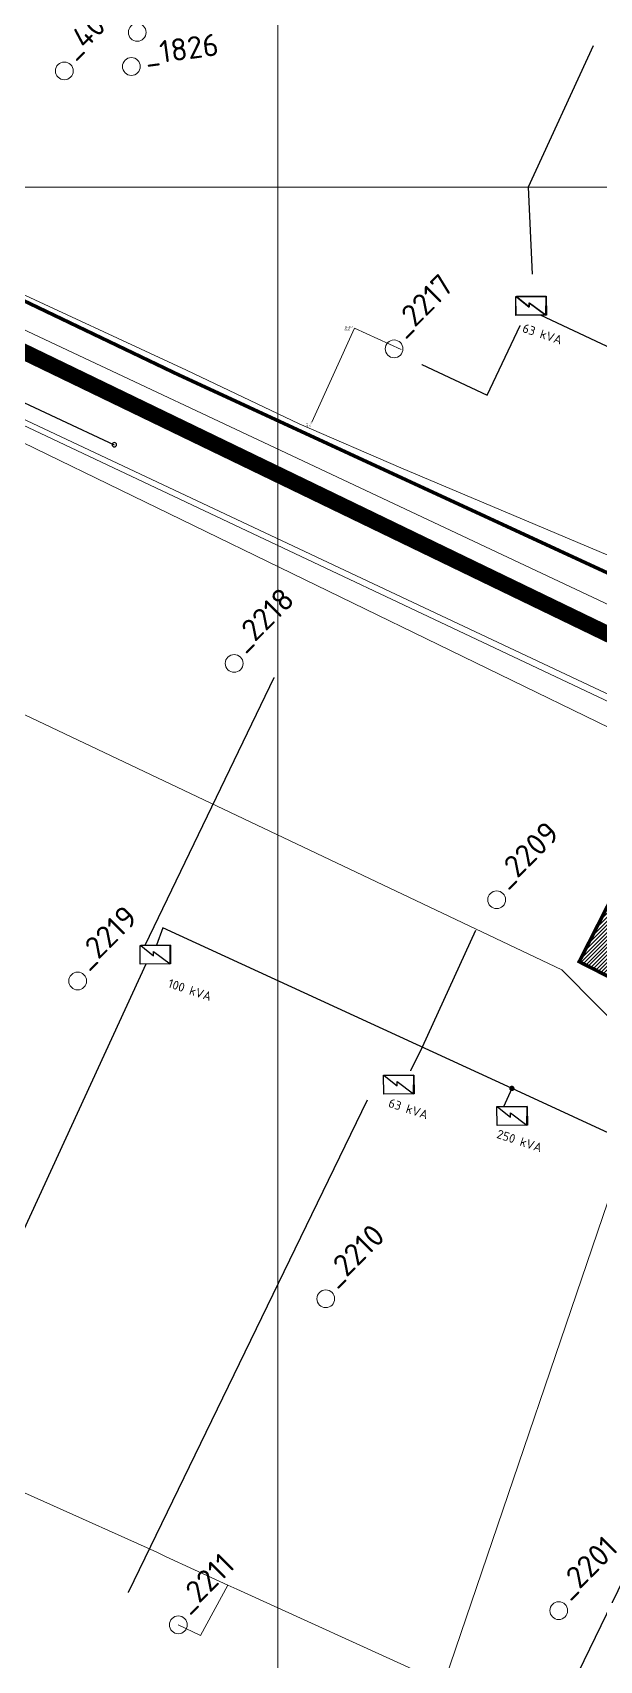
# Model space of a CAD drawing. Header units: millimetres. Extents: x 519 to 9564855, y -810 to 5021775.
# Drawn here: x 9526862 to 9527181, y 5000171 to 5001087 of the extents above; entities that cross this region are included whole.
import ezdxf

# ---------------------------------------------------------------- set-up
doc = ezdxf.new("R2010")
doc.units = ezdxf.units.MM
doc.header["$LTSCALE"] = 2
doc.header["$MEASUREMENT"] = 0
for name, color, linetype in [('COMPOUND', 3, 'Continuous'), ('GRID_PULKOVO', 7, 'Continuous'), ('OilColl&Flowlines', 3, 'Continuous'), ('OLD WELLS(dr.bfr2000)', 24, 'Continuous'), ('PPLINE_WAT', 7, 'WTR_LINE'), ('ROAD_ASF', 9, 'Continuous'), ('ROAD_GROUND', 9, 'Continuous'), ('Скважины на 2015 год', 7, 'Continuous'), ('ТХ_выкидные линии', 24, 'Continuous')]:
    doc.layers.add(name, color=color, linetype=linetype)
for name, color, linetype, lineweight in [('PPLINE_GAS', 4, 'GAS_LINE', 30), ('WELLS(drilled after 2000y)', 6, 'Continuous', 40), ('Оптиковолоконный кабель', 220, 'CAB6', 20), ('связь', 4, 'Continuous', 13), ('Электро', 1, 'Continuous', 30), ('Электроснаб', 1, 'Continuous', 18), ('Электроснабжене', 1, 'Continuous', 18)]:
    doc.layers.add(name, color=color, linetype=linetype, lineweight=lineweight)
doc.styles.add('92051501$0$STANDARD', font='simplex.shx')
doc.styles.add('Elect', font='isocpeur.ttf')
doc.styles.get("Standard").update_dxf_attribs({"font": 'isocpeur.ttf', "width": 0.5})
doc.linetypes.add('CAB', pattern='A,0.7,-0.43403,["K",Standard,S=0.9,R=0,X=-0.4,Y=-0.3],-0.8', length=1.93403)
doc.linetypes.add('CAB6', pattern='A,0.9,-0.9,["6",Standard,S=0.9,R=0,X=-0.8,Y=-0.4],11', length=12.8)
doc.linetypes.add('GAS_LINE', pattern='A,0.5,-0.2,["G",92051501$0$STANDARD,S=0.1,R=0,X=-0.1,Y=-0.05],-0.05', length=0.75)
doc.linetypes.add('WTR_LINE', pattern='A,0.5,-0.2,["W",92051501$0$STANDARD,S=0.1,R=0,X=-0.1,Y=-0.05],-0.05', length=0.75)

msp = doc.modelspace()

# ---------------------------------------------------------------- hatches: boundary and pattern name
at = {"layer": 'Скважины на 2015 год', "linetype": 'ByBlock', "lineweight": 0, "ltscale": 5}
h = msp.add_hatch(dxfattribs=at)
h.set_pattern_fill('ANSI31', color=5, scale=12, style=0)
h.set_pattern_definition([(45, (725.8629, -355.3873), (-1.06066017178, 1.06066017178), [])])
h.paths.add_polyline_path([(9527169.52118, 5000564.45885), (9527248.85174, 5000524.01602), (9527274.26839, 5000573.872), (9527194.93783, 5000614.31483)])
h.paths.add_polyline_path([(9527189.15558, 5000549.38812), (9527301.32687, 5000594.708), (9527288.52927, 5000626.38336), (9527176.35798, 5000581.06347)], flags=9)

# ---------------------------------------------------------------- linework, layer by layer
at = {"color": 5, "linetype": 'WTR_LINE', "lineweight": 0, "ltscale": 100, "const_width": 2, "elevation": -0.999}
msp.add_lwpolyline([(9526374.128, 5000834.993), (9526338.861, 5000849.119), (9526369.317, 5000918.369), (9526381.582, 5000915.643), (9526388.479, 5000916.907), (9526506.091, 5001104.365), (9526943.61387, 5000894.80545), (9527351.894, 5000706.201), (9527410.535, 5000680.127), (9527811.155, 5000487.989), (9528541.9542, 5001967.68695)], dxfattribs=at)
at = {"layer": 'COMPOUND', "lineweight": 0, "const_width": 2, "elevation": 0}
msp.add_lwpolyline([(9527248.85174, 5000524.01602), (9527169.52118, 5000564.45885), (9527194.96389, 5000614.42569), (9527274.26839, 5000573.872), (9527248.85174, 5000524.01602)], dxfattribs=at)
at = {"layer": 'GRID_PULKOVO', "lineweight": 0}
for p, q in [((9527000, 5011000), (9527000, 4992000)), ((9519000, 5001000), (9533000, 5001000))]:
    msp.add_line(p, q, dxfattribs=at)
at = {"layer": 'OilColl&Flowlines', "linetype": 'ByBlock', "lineweight": 0}
msp.add_line((9527219.9347, 5000530.51724), (9526907.57118, 4999612.69191), dxfattribs=at)
at = {"layer": 'OLD WELLS(dr.bfr2000)', "lineweight": 0}
for centre in [(9526921, 5001087.1), (9526880, 5001065.4), (9526917.7, 5001067.9), (9527065.4, 5000909.1), (9526975.5, 5000732.2), (9527123.1, 5000599.3), (9526887.5, 5000553.6), (9527027, 5000374.9), (9526944.1, 5000191.5), (9527158, 5000199.5)]:
    msp.add_circle(centre, 5, dxfattribs=at)
at = {"layer": 'PPLINE_GAS', "linetype": 'GAS_LINE', "lineweight": 0, "ltscale": 20}
for p, q in [((9526079.469, 5001235.137), (9528506.802, 5000093.688)), ((9526515.14, 5000865.92), (9527159.79, 5000559.89)), ((9527159.79, 5000559.89), (9527206.6, 5000512.53))]:
    msp.add_line(p, q, dxfattribs=at)
at = {"layer": 'PPLINE_GAS', "color": 4, "linetype": 'GAS_LINE', "lineweight": 0, "ltscale": 20}
msp.add_line((9526504.81528, 5001027.71231, 11.90027), (9527295.74205, 5000642.77424, 11.90027), dxfattribs=at)
at = {"layer": 'PPLINE_WAT', "color": 5, "linetype": 'WTR_LINE', "lineweight": 0, "ltscale": 5}
msp.add_line((9526948.70275, 5000897.10183), (9526628.28791, 5001045.84632), dxfattribs=at)
at = {"layer": 'PPLINE_WAT', "color": 5, "lineweight": 0, "ltscale": 0.5}
msp.add_lwpolyline([(9523498.307, 5002453.507), (9529318.71854, 4999702.75469), (9529357.22076, 4999682.3134), (9529399.33276, 4999675.09879), (9529430.61579, 4999677.50366), (9529678.713, 4999710.142)], dxfattribs=at)
at = {"layer": 'ROAD_ASF', "lineweight": 0}
for points in [[(9521737.23529, 4997056.36456), (9521526.30791, 4997406.20512), (9521491.42617, 4997522.40996), (9521494.64376, 4997784.54227), (9521557.42562, 4998123.62451), (9523181.91284, 5002651.278), (9523567.30412, 5002471.17809), (9525869.16882, 5001381.54446), (9525963.92258, 5001333.47903), (9526128.60686, 5001261.79325), (9526517.55757, 5001074.97311), (9527241.30336, 5000725.10977), (9527302.0959, 5000699.32947), (9527474.32311, 5000617.56906), (9528116.89056, 5000310.63684)], [(9521742.137, 4997059.855), (9521531.837, 4997408.655), (9521497.437, 4997523.255), (9521500.637, 4997783.955), (9521563.237, 4998122.055), (9523185.337, 5002643.055), (9523564.737, 5002465.755), (9525866.52759, 5001376.15646), (9525961.36584, 5001328.04817), (9526126.10975, 5001256.33643), (9526514.94624, 5001069.57117), (9527238.82495, 5000719.64358), (9527299.637, 5000693.855), (9527471.737, 5000612.155), (9528114.237, 5000305.255)]]:
    msp.add_lwpolyline(points, dxfattribs=at)
at = {"layer": 'ROAD_GROUND', "color": 8, "lineweight": 0, "const_width": 9}
msp.add_lwpolyline([(9521739.68614, 4997058.10978), (9521529.07245, 4997407.43006), (9521494.43159, 4997522.83248), (9521497.64038, 4997784.24863), (9521560.33131, 4998122.83976), (9523183.62492, 5002647.1665), (9523566.02728, 5002468.46336), (9525867.84821, 5001378.85046), (9525962.64421, 5001330.7636), (9526127.3583, 5001259.06484), (9526516.25529, 5001072.2705), (9527240.06415, 5000722.37668), (9527300.86645, 5000696.59224), (9527473.0333, 5000614.86048), (9528115.56378, 5000307.94592)], dxfattribs=at)
at = {"layer": 'WELLS(drilled after 2000y)', "linetype": 'ByBlock', "lineweight": 0}
for points in [[(9526289.62, 5000573.08), (9526367.1816, 5000532.8379), (9526370.8544, 5000530.5347), (9526437.9421, 5000474.3407), (9526460.3091, 5000453.5373), (9526466.6254, 5000446.6489), (9526537.30352, 5000413.7026), (9526615.3948, 5000377.19021), (9526687.2945, 5000343.526), (9526788.7429, 5000297.4924), (9526804.7934, 5000289.4371), (9526931.9663, 5000232.3636), (9526936.8281, 5000230.0065), (9526953.1931, 5000222.5099), (9526971.9739, 5000213.9004), (9526976.9514, 5000211.6302), (9527084.0444, 5000162.8501)], [(9526971.9739, 5000213.8004), (9526956.47593, 5000185.48398), (9526944.1018, 5000191.4958)]]:
    msp.add_lwpolyline(points, dxfattribs=at)
at = {"layer": 'Оптиковолоконный кабель', "linetype": 'CAB', "lineweight": 20, "ltscale": 0.1}
msp.add_lwpolyline([(9523696.146, 5005917.127), (9523689.893, 5005715.012), (9523695.902, 5005635.172), (9523695.453, 5005568.154), (9523700.063, 5005469.441), (9523700.58, 5005145.207), (9523704.692, 5005045.058), (9523701.585, 5004488.746), (9523704.366, 5004469.568), (9523706.81, 5003954.047), (9523704.579, 5003808.965), (9523692.18, 5003712.998), (9523687.161, 5003694.356), (9523300.02, 5002630.372), (9523296.974, 5002614.733), (9523304.049, 5002607.353), (9526121.954, 5001271.722), (9526508.525, 5001083.826), (9527029.955, 5000838.578), (9527414.361, 5000657.715), (9527485.466, 5000795.728), (9527414.361, 5000657.715), (9528367.831, 5000203.306)], dxfattribs=at)
at = {"layer": 'связь', "color": 5, "linetype": 'WTR_LINE', "lineweight": 0, "flags": 128}
msp.add_lwpolyline([(9526948.70275, 5000897.10183), (9527012.08481, 5000866.97877), (9527069.21471, 5000842.13455), (9527331.7461, 5000731.38389), (9527322.62326, 5000713.58574)], dxfattribs=at)
at = {"layer": 'ТХ_выкидные линии', "color": 5, "linetype": 'WTR_LINE', "lineweight": 0, "ltscale": 25}
for p, q in [((9527043.21923, 5000920.72175), (9527019.21498, 5000867.96858)), ((9527069.35615, 5000908.82868), (9527043.21923, 5000920.72175))]:
    msp.add_line(p, q, dxfattribs=at)
at = {"layer": 'Электро', "ltscale": 0.0025}
for p, q in [((9526418.58561, 5001082.95609, 0), (9526908.01432, 5000855.21961, 0)), ((9526925.44374, 5000573.66948, 0), (9526998.04449, 5000724.24848, 0)), ((9527131.77757, 5000493.15298, 0), (9526935.31257, 5000583.44598, 0)), ((9526935.31257, 5000583.44598, 0), (9526935.58583, 5000583.36034, 0)), ((9526747.43257, 5000175.14998, 0), (9526925.94329, 5000563.19765, 0)), ((9527081.13839, 5000516.42615, 0), (9527074.70407, 5000503.04507)), ((9527131.66021, 5000493.20691, 0), (9527126.94737, 5000482.89398, 0)), ((9527291.39657, 5000419.30598, 0), (9527131.77757, 5000493.15298, 0)), ((9527283.0256, 5000399.94826, 0), (9527093.99357, 5000010.65898, 0))]:
    msp.add_line(p, q, dxfattribs=at)
at = {"layer": 'Электро'}
for p, q in [((9527177.27519, 5001079.44499), (9527140.77961, 5001000.01081)), ((9527140.77961, 5001000.01081), (9527143.13418, 5000951.17353)), ((9527133.90135, 5000938.48871, 0), (9527150.94978, 5000938.59305, 0)), ((9527133.96606, 5000927.91636, 0), (9527133.90135, 5000938.48871, 0)), ((9527133.95178, 5000938.59509), (9527151.00021, 5000938.69943)), ((9527134.01648, 5000928.02274), (9527133.95178, 5000938.59509)), ((9527150.85253, 5000938.4946, 0), (9527134.25693, 5000938.39303, 0)), ((9527134.25693, 5000938.39303, 0), (9527141.46871, 5000932.5658, 0)), ((9527150.90296, 5000938.60098), (9527134.30736, 5000938.49941)), ((9527134.30736, 5000938.49941), (9527141.51914, 5000932.67218)), ((9527150.77884, 5000928.05214, 0), (9527150.85253, 5000938.4946, 0)), ((9527150.82927, 5000928.15852), (9527150.90296, 5000938.60098)), ((9527150.94978, 5000938.59305, 0), (9527151.01449, 5000928.0207, 0)), ((9527151.00021, 5000938.69943), (9527151.06491, 5000928.12708)), ((9527141.46871, 5000932.5658, 0), (9527141.45417, 5000934.94103, 0)), ((9527141.45417, 5000934.94103, 0), (9527150.77884, 5000928.05214, 0)), ((9527141.51914, 5000932.67218), (9527141.5046, 5000935.04741)), ((9527141.5046, 5000935.04741), (9527150.82927, 5000928.15852)), ((9527117.67781, 5000883.10212), (9527136.28934, 5000922.19471)), ((9527151.01449, 5000928.0207, 0), (9527133.96606, 5000927.91636, 0)), ((9527151.06491, 5000928.12708), (9527134.01648, 5000928.02274)), ((9527291.46557, 5000860.52798, -0.00006), (9527147.77938, 5000928.0009, -0.00006)), ((9527080.96212, 5000900.26102), (9527117.67781, 5000883.10212)), ((9526935.31457, 5000583.46398, 0), (9526931.89096, 5000573.80679, 0)), ((9526922.59345, 5000573.64382, 0), (9526939.64189, 5000573.74816, 0)), ((9526922.65816, 5000563.07147, 0), (9526922.59345, 5000573.64382, 0)), ((9526939.59506, 5000573.75609, 0), (9526922.99946, 5000573.65452, 0)), ((9526922.99946, 5000573.65452, 0), (9526930.21124, 5000567.82729, 0)), ((9526939.52137, 5000563.31363, 0), (9526939.59506, 5000573.75609, 0)), ((9526939.64189, 5000573.74816, 0), (9526939.70659, 5000563.17581, 0)), ((9526939.70659, 5000563.17581, 0), (9526922.65816, 5000563.07147, 0)), ((9526930.21124, 5000567.82729, 0), (9526930.1967, 5000570.20252, 0)), ((9526930.1967, 5000570.20252, 0), (9526939.52137, 5000563.31363, 0)), ((9527059.50895, 5000500.59152), (9527076.55738, 5000500.69585)), ((9527059.57365, 5000490.01917), (9527059.50895, 5000500.59152)), ((9527076.46013, 5000500.5974), (9527059.86453, 5000500.49584)), ((9527059.86453, 5000500.49584), (9527067.07631, 5000494.66861)), ((9527076.38644, 5000490.15494), (9527076.46013, 5000500.5974)), ((9527076.55738, 5000500.69585), (9527076.62209, 5000490.1235)), ((9527076.62209, 5000490.1235), (9527059.57365, 5000490.01917)), ((9527067.07631, 5000494.66861), (9527067.06177, 5000497.04384)), ((9527067.06177, 5000497.04384), (9527076.38644, 5000490.15494)), ((9527050.20047, 5000486.6375), (9526915.91259, 5000209.61921)), ((9527123.26391, 5000482.96929, 0), (9527140.31234, 5000483.07363, 0)), ((9527123.32861, 5000472.39694, 0), (9527123.26391, 5000482.96929, 0)), ((9527140.21508, 5000482.97518, 0), (9527123.61949, 5000482.87361, 0)), ((9527123.61949, 5000482.87361, 0), (9527130.83126, 5000477.04638, 0)), ((9527140.14139, 5000472.53271, 0), (9527140.21508, 5000482.97518, 0)), ((9527140.31234, 5000483.07363, 0), (9527140.37704, 5000472.50127, 0)), ((9527140.37704, 5000472.50127, 0), (9527123.32861, 5000472.39694, 0)), ((9527130.83126, 5000477.04638, 0), (9527130.81673, 5000479.42161, 0)), ((9527130.81673, 5000479.42161, 0), (9527140.14139, 5000472.53271, 0))]:
    msp.add_line(p, q, dxfattribs=at)
at = {"layer": 'Электро', "ltscale": 25}
msp.add_line((9527111.25827, 5000581.93029), (9527081.13839, 5000516.42615, 0), dxfattribs=at)
at = {"layer": 'Электро', "ltscale": 50, "const_width": 1.5, "elevation": 0}
msp.add_lwpolyline([(9527130.94692, 5000493.43868, 1), (9527132.3735, 5000492.97515, 1)], format="xyb", close=True, dxfattribs=at)
at = {"layer": 'Электро', "ltscale": 25}
for start, end in [(0, 180), (180, 0)]:
    msp.add_arc((9526908.0946, 5000855.18225, 0), 1.25, start, end, dxfattribs=at)
at = {"layer": 'Электроснаб', "color": 1, "linetype": 'ByBlock', "lineweight": 0, "ltscale": 0.0025}
for p, q in [((9526418.58561, 5001082.95609, 0), (9526908.01432, 5000855.21961, 0)), ((9526925.44374, 5000573.66948, 0), (9526998.04449, 5000724.24848, 0)), ((9527131.77757, 5000493.15298, 0), (9526935.31257, 5000583.44598, 0)), ((9526935.31257, 5000583.44598, 0), (9526935.58583, 5000583.36034, 0)), ((9526747.43257, 5000175.14998, 0), (9526925.94329, 5000563.19765, 0)), ((9527081.13839, 5000516.42615, 0), (9527074.70407, 5000503.04507)), ((9527131.66021, 5000493.20691, 0), (9527126.94737, 5000482.89398, 0)), ((9527291.39657, 5000419.30598, 0), (9527131.77757, 5000493.15298, 0)), ((9527283.0256, 5000399.94826, 0), (9527093.99357, 5000010.65898, 0))]:
    msp.add_line(p, q, dxfattribs=at)
at = {"layer": 'Электроснаб', "color": 1, "linetype": 'ByBlock', "lineweight": 0}
for p, q in [((9527177.27519, 5001079.44499), (9527140.77961, 5001000.01081)), ((9527140.77961, 5001000.01081), (9527143.13418, 5000951.17353)), ((9527133.90135, 5000938.48871, 0), (9527150.94978, 5000938.59305, 0)), ((9527133.96606, 5000927.91636, 0), (9527133.90135, 5000938.48871, 0)), ((9527133.95178, 5000938.59509), (9527151.00021, 5000938.69943)), ((9527134.01648, 5000928.02274), (9527133.95178, 5000938.59509)), ((9527150.85253, 5000938.4946, 0), (9527134.25693, 5000938.39303, 0)), ((9527134.25693, 5000938.39303, 0), (9527141.46871, 5000932.5658, 0)), ((9527150.90296, 5000938.60098), (9527134.30736, 5000938.49941)), ((9527134.30736, 5000938.49941), (9527141.51914, 5000932.67218)), ((9527150.77884, 5000928.05214, 0), (9527150.85253, 5000938.4946, 0)), ((9527150.82927, 5000928.15852), (9527150.90296, 5000938.60098)), ((9527150.94978, 5000938.59305, 0), (9527151.01449, 5000928.0207, 0)), ((9527151.00021, 5000938.69943), (9527151.06491, 5000928.12708)), ((9527141.46871, 5000932.5658, 0), (9527141.45417, 5000934.94103, 0)), ((9527141.45417, 5000934.94103, 0), (9527150.77884, 5000928.05214, 0)), ((9527141.51914, 5000932.67218), (9527141.5046, 5000935.04741)), ((9527141.5046, 5000935.04741), (9527150.82927, 5000928.15852)), ((9527117.67781, 5000883.10212), (9527136.28934, 5000922.19471)), ((9527151.01449, 5000928.0207, 0), (9527133.96606, 5000927.91636, 0)), ((9527151.06491, 5000928.12708), (9527134.01648, 5000928.02274)), ((9527080.96212, 5000900.26102), (9527117.67781, 5000883.10212)), ((9526935.31457, 5000583.46398, 0), (9526931.89096, 5000573.80679, 0)), ((9526922.59345, 5000573.64382, 0), (9526939.64189, 5000573.74816, 0)), ((9526922.65816, 5000563.07147, 0), (9526922.59345, 5000573.64382, 0)), ((9526939.59506, 5000573.75609, 0), (9526922.99946, 5000573.65452, 0)), ((9526922.99946, 5000573.65452, 0), (9526930.21124, 5000567.82729, 0)), ((9526939.52137, 5000563.31363, 0), (9526939.59506, 5000573.75609, 0)), ((9526939.64189, 5000573.74816, 0), (9526939.70659, 5000563.17581, 0)), ((9526939.70659, 5000563.17581, 0), (9526922.65816, 5000563.07147, 0)), ((9526930.21124, 5000567.82729, 0), (9526930.1967, 5000570.20252, 0)), ((9526930.1967, 5000570.20252, 0), (9526939.52137, 5000563.31363, 0)), ((9527059.50895, 5000500.59152), (9527076.55738, 5000500.69585)), ((9527059.57365, 5000490.01917), (9527059.50895, 5000500.59152)), ((9527076.46013, 5000500.5974), (9527059.86453, 5000500.49584)), ((9527059.86453, 5000500.49584), (9527067.07631, 5000494.66861)), ((9527076.38644, 5000490.15494), (9527076.46013, 5000500.5974)), ((9527076.55738, 5000500.69585), (9527076.62209, 5000490.1235)), ((9527076.62209, 5000490.1235), (9527059.57365, 5000490.01917)), ((9527067.07631, 5000494.66861), (9527067.06177, 5000497.04384)), ((9527067.06177, 5000497.04384), (9527076.38644, 5000490.15494)), ((9527050.20047, 5000486.6375), (9526915.91259, 5000209.61921)), ((9527123.26391, 5000482.96929, 0), (9527140.31234, 5000483.07363, 0)), ((9527123.32861, 5000472.39694, 0), (9527123.26391, 5000482.96929, 0)), ((9527140.21508, 5000482.97518, 0), (9527123.61949, 5000482.87361, 0)), ((9527123.61949, 5000482.87361, 0), (9527130.83126, 5000477.04638, 0)), ((9527140.14139, 5000472.53271, 0), (9527140.21508, 5000482.97518, 0)), ((9527140.31234, 5000483.07363, 0), (9527140.37704, 5000472.50127, 0)), ((9527140.37704, 5000472.50127, 0), (9527123.32861, 5000472.39694, 0)), ((9527130.83126, 5000477.04638, 0), (9527130.81673, 5000479.42161, 0)), ((9527130.81673, 5000479.42161, 0), (9527140.14139, 5000472.53271, 0))]:
    msp.add_line(p, q, dxfattribs=at)
at = {"layer": 'Электроснаб', "color": 1, "lineweight": 0}
msp.add_line((9527291.46557, 5000860.52798, -0.00006), (9527147.77938, 5000928.0009, -0.00006), dxfattribs=at)
at = {"layer": 'Электроснаб', "color": 1, "linetype": 'ByBlock', "lineweight": 0, "ltscale": 25}
msp.add_line((9527111.25827, 5000581.93029), (9527081.13839, 5000516.42615, 0), dxfattribs=at)
at = {"layer": 'Электроснаб', "color": 1, "lineweight": 0, "ltscale": 50, "const_width": 1.5, "elevation": 0}
msp.add_lwpolyline([(9527130.94692, 5000493.43868, 1), (9527132.3735, 5000492.97515, 1)], format="xyb", close=True, dxfattribs=at)
at = {"layer": 'Электроснаб', "color": 1, "linetype": 'ByBlock', "lineweight": 0, "ltscale": 25}
for start, end in [(0, 180), (180, 0)]:
    msp.add_arc((9526908.0946, 5000855.18225, 0), 1.25, start, end, dxfattribs=at)
at = {"layer": 'Электроснабжене', "color": 1, "linetype": 'ByBlock', "lineweight": 0, "ltscale": 0.0025}
for p, q in [((9526418.58561, 5001082.95609, 0), (9526908.01432, 5000855.21961, 0)), ((9526925.44374, 5000573.66948, 0), (9526998.04449, 5000724.24848, 0)), ((9527131.77757, 5000493.15298, 0), (9526935.31257, 5000583.44598, 0)), ((9526935.31257, 5000583.44598, 0), (9526935.58583, 5000583.36034, 0)), ((9526747.43257, 5000175.14998, 0), (9526925.94329, 5000563.19765, 0)), ((9527081.13839, 5000516.42615, 0), (9527074.70407, 5000503.04507)), ((9527131.66021, 5000493.20691, 0), (9527126.94737, 5000482.89398, 0)), ((9527291.39657, 5000419.30598, 0), (9527131.77757, 5000493.15298, 0)), ((9527283.0256, 5000399.94826, 0), (9527093.99357, 5000010.65898, 0))]:
    msp.add_line(p, q, dxfattribs=at)
at = {"layer": 'Электроснабжене', "color": 1, "linetype": 'ByBlock', "lineweight": 0}
for p, q in [((9527177.27519, 5001079.44499), (9527140.77961, 5001000.01081)), ((9527140.77961, 5001000.01081), (9527143.13418, 5000951.17353)), ((9527133.90135, 5000938.48871, 0), (9527150.94978, 5000938.59305, 0)), ((9527133.96606, 5000927.91636, 0), (9527133.90135, 5000938.48871, 0)), ((9527133.95178, 5000938.59509), (9527151.00021, 5000938.69943)), ((9527134.01648, 5000928.02274), (9527133.95178, 5000938.59509)), ((9527150.85253, 5000938.4946, 0), (9527134.25693, 5000938.39303, 0)), ((9527134.25693, 5000938.39303, 0), (9527141.46871, 5000932.5658, 0)), ((9527150.90296, 5000938.60098), (9527134.30736, 5000938.49941)), ((9527134.30736, 5000938.49941), (9527141.51914, 5000932.67218)), ((9527150.77884, 5000928.05214, 0), (9527150.85253, 5000938.4946, 0)), ((9527150.82927, 5000928.15852), (9527150.90296, 5000938.60098)), ((9527150.94978, 5000938.59305, 0), (9527151.01449, 5000928.0207, 0)), ((9527151.00021, 5000938.69943), (9527151.06491, 5000928.12708)), ((9527141.46871, 5000932.5658, 0), (9527141.45417, 5000934.94103, 0)), ((9527141.45417, 5000934.94103, 0), (9527150.77884, 5000928.05214, 0)), ((9527141.51914, 5000932.67218), (9527141.5046, 5000935.04741)), ((9527141.5046, 5000935.04741), (9527150.82927, 5000928.15852)), ((9527117.67781, 5000883.10212), (9527136.28934, 5000922.19471)), ((9527151.01449, 5000928.0207, 0), (9527133.96606, 5000927.91636, 0)), ((9527151.06491, 5000928.12708), (9527134.01648, 5000928.02274)), ((9527080.96212, 5000900.26102), (9527117.67781, 5000883.10212)), ((9526935.31457, 5000583.46398, 0), (9526931.89096, 5000573.80679, 0)), ((9526922.59345, 5000573.64382, 0), (9526939.64189, 5000573.74816, 0)), ((9526922.65816, 5000563.07147, 0), (9526922.59345, 5000573.64382, 0)), ((9526939.59506, 5000573.75609, 0), (9526922.99946, 5000573.65452, 0)), ((9526922.99946, 5000573.65452, 0), (9526930.21124, 5000567.82729, 0)), ((9526939.52137, 5000563.31363, 0), (9526939.59506, 5000573.75609, 0)), ((9526939.64189, 5000573.74816, 0), (9526939.70659, 5000563.17581, 0)), ((9526939.70659, 5000563.17581, 0), (9526922.65816, 5000563.07147, 0)), ((9526930.21124, 5000567.82729, 0), (9526930.1967, 5000570.20252, 0)), ((9526930.1967, 5000570.20252, 0), (9526939.52137, 5000563.31363, 0)), ((9527059.50895, 5000500.59152), (9527076.55738, 5000500.69585)), ((9527059.57365, 5000490.01917), (9527059.50895, 5000500.59152)), ((9527076.46013, 5000500.5974), (9527059.86453, 5000500.49584)), ((9527059.86453, 5000500.49584), (9527067.07631, 5000494.66861)), ((9527076.38644, 5000490.15494), (9527076.46013, 5000500.5974)), ((9527076.55738, 5000500.69585), (9527076.62209, 5000490.1235)), ((9527076.62209, 5000490.1235), (9527059.57365, 5000490.01917)), ((9527067.07631, 5000494.66861), (9527067.06177, 5000497.04384)), ((9527067.06177, 5000497.04384), (9527076.38644, 5000490.15494)), ((9527050.20047, 5000486.6375), (9526915.91259, 5000209.61921)), ((9527123.26391, 5000482.96929, 0), (9527140.31234, 5000483.07363, 0)), ((9527123.32861, 5000472.39694, 0), (9527123.26391, 5000482.96929, 0)), ((9527140.21508, 5000482.97518, 0), (9527123.61949, 5000482.87361, 0)), ((9527123.61949, 5000482.87361, 0), (9527130.83126, 5000477.04638, 0)), ((9527140.14139, 5000472.53271, 0), (9527140.21508, 5000482.97518, 0)), ((9527140.31234, 5000483.07363, 0), (9527140.37704, 5000472.50127, 0)), ((9527140.37704, 5000472.50127, 0), (9527123.32861, 5000472.39694, 0)), ((9527130.83126, 5000477.04638, 0), (9527130.81673, 5000479.42161, 0)), ((9527130.81673, 5000479.42161, 0), (9527140.14139, 5000472.53271, 0))]:
    msp.add_line(p, q, dxfattribs=at)
at = {"layer": 'Электроснабжене', "color": 1, "lineweight": 0}
msp.add_line((9527291.46557, 5000860.52798, -0.00006), (9527147.77938, 5000928.0009, -0.00006), dxfattribs=at)
at = {"layer": 'Электроснабжене', "color": 1, "linetype": 'ByBlock', "lineweight": 0, "ltscale": 25}
msp.add_line((9527111.25827, 5000581.93029), (9527081.13839, 5000516.42615, 0), dxfattribs=at)
at = {"layer": 'Электроснабжене', "color": 1, "lineweight": 0, "ltscale": 50, "const_width": 1.5, "elevation": 0}
msp.add_lwpolyline([(9527130.94692, 5000493.43868, 1), (9527132.3735, 5000492.97515, 1)], format="xyb", close=True, dxfattribs=at)
at = {"layer": 'Электроснабжене', "color": 1, "linetype": 'ByBlock', "lineweight": 0, "ltscale": 25}
for start, end in [(0, 180), (180, 0)]:
    msp.add_arc((9526908.0946, 5000855.18225, 0), 1.25, start, end, dxfattribs=at)

# ---------------------------------------------------------------- texts
at = {"layer": 'OLD WELLS(dr.bfr2000)', "lineweight": 0, "style": 'Elect'}
for s, rotation, p in [(' _4082', 44.99999992, (9526880, 5001065.4)), (' _1826', 7.62722205, (9526918.06963, 5001067.69668)), (' _2217', 44.99999992, (9527065.4, 5000909.1)), (' _2218', 44.99999992, (9526975.5, 5000732.2)), (' _2209', 44.99999992, (9527123.1, 5000599.3)), (' _2219', 44.99999992, (9526887.5, 5000553.6)), (' _2210', 44.99999992, (9527027, 5000374.9)), (' _2201', 44.99999992, (9527158, 5000199.5)), (' _2211', 44.99999992, (9526944.1, 5000191.5))]:
    msp.add_text(s, height=12.5, rotation=rotation, dxfattribs=at).set_placement(p)
at = {"layer": 'ТХ_выкидные линии', "lineweight": 0, "oblique": 15, "width": 0.75}
for s, p in [('-26.82', (9527037.00413, 5000919.57896)), ('BL-10-1', (9527037.78821, 5000920.87766)), ('-26.14', (9527015.11484, 5000865.30778)), ('BL-11', (9527015.89892, 5000866.60648))]:
    msp.add_text(s, height=1, dxfattribs=at).set_placement(p)
at = {"layer": 'Электро'}
for s, p in [('63 kVA', (9527137.1393, 5000918.67537, -0.00006)), ('100 kVA', (9526937.88327, 5000550.18146, -0.00006)), ('63 kVA', (9527061.78071, 5000482.93745, -0.00006)), ('250 kVA', (9527122.69661, 5000465.46311, -0.00006))]:
    msp.add_text(s, height=5, rotation=341.691556, dxfattribs=at).set_placement(p)
at = {"layer": 'Электроснаб', "color": 1, "linetype": 'ByBlock', "lineweight": 0}
for s, p in [('63 kVA', (9527137.1393, 5000918.67537, -0.00006)), ('100 kVA', (9526937.88327, 5000550.18146, -0.00006)), ('63 kVA', (9527061.78071, 5000482.93745, -0.00006)), ('250 kVA', (9527122.69661, 5000465.46311, -0.00006))]:
    msp.add_text(s, height=5, rotation=341.691556, dxfattribs=at).set_placement(p)
at = {"layer": 'Электроснабжене', "color": 1, "linetype": 'ByBlock', "lineweight": 0}
for s, p in [('63 kVA', (9527137.1393, 5000918.67537, -0.00006)), ('100 kVA', (9526937.88327, 5000550.18146, -0.00006)), ('63 kVA', (9527061.78071, 5000482.93745, -0.00006)), ('250 kVA', (9527122.69661, 5000465.46311, -0.00006))]:
    msp.add_text(s, height=5, rotation=341.691556, dxfattribs=at).set_placement(p)

doc.saveas('drawing.dxf')
